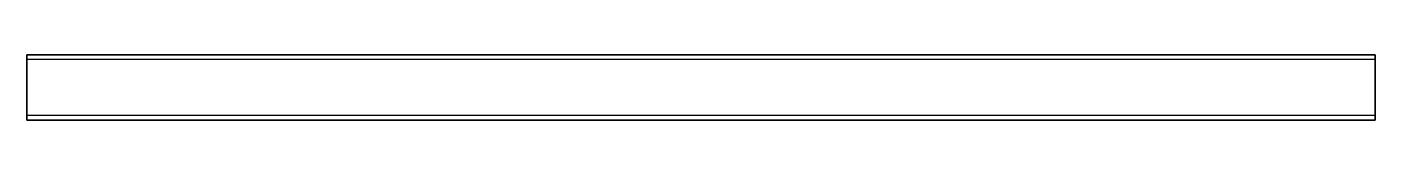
# Model space of a CAD drawing. Header units: inches. Extents: x 0 to 820, y 0 to 40.
import ezdxf

# ---------------------------------------------------------------- set-up
doc = ezdxf.new("R2010")
doc.units = ezdxf.units.IN
doc.header["$MEASUREMENT"] = 0
doc.layers.add('SIMUMAK Visible (ISO)', color=7, linetype='Continuous', lineweight=35)
doc.layers.add('SIMUMAK Visible Narrow (ISO)', color=7, linetype='Continuous', lineweight=25)

# ---------------------------------------------------------------- blocks, each defined once
blk = doc.blocks.new('DIN 40 x 30 x 2 00000008_Sheet_4_2478D 40x30x2mm')
at = {"layer": 'SIMUMAK Visible (ISO)'}
for p, q in [((-410, 17), (-410, 20)), ((410, 20), (-410, 20)), ((-410, 17), (-410, -17)), ((410, 17), (410, 20)), ((410, 17), (410, -17)), ((-410, -20), (-410, -17)), ((410, -20), (-410, -20)), ((410, -20), (410, -17))]:
    blk.add_line(p, q, dxfattribs=at)
at = {"layer": 'SIMUMAK Visible Narrow (ISO)'}
for p, q in [((410, 17), (-410, 17)), ((410, -17), (-410, -17))]:
    blk.add_line(p, q, dxfattribs=at)

msp = doc.modelspace()

# ---------------------------------------------------------------- block references
msp.add_blockref('DIN 40 x 30 x 2 00000008_Sheet_4_2478D 40x30x2mm', (410, 20))

doc.saveas('drawing.dxf')
